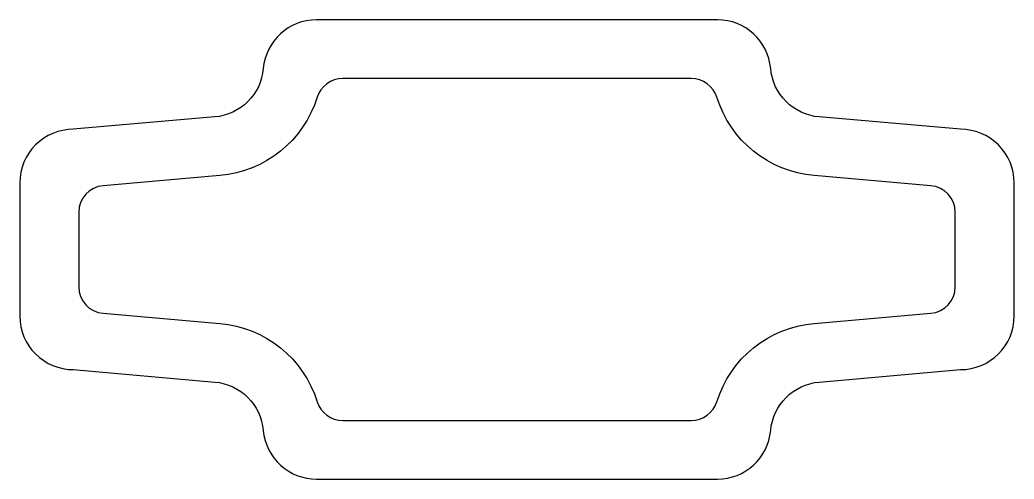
# Model space of a CAD drawing. Extents: x 143 to 161.6, y 218.5 to 227.1.
import ezdxf

# ---------------------------------------------------------------- set-up
doc = ezdxf.new("R2010")
doc.units = 0
doc.header["$LTSCALE"] = 15
doc.layers.get('0').update_dxf_attribs({"linetype": 'CONTINUOUS'})

msp = doc.modelspace()

# ---------------------------------------------------------------- linework, layer by layer
at = {"color": 0, "linetype": 'BYBLOCK', "ltscale": 0.05}
for points in [[(156.084, 218.517, 0.388403), (157.08, 219.428, -0.363502), (157.989, 220.335), (160.634, 220.567, 0.414214), (161.634, 221.567), (161.634, 224.067, 0.414214), (160.634, 225.067), (157.989, 225.298, -0.363502), (157.08, 226.205, 0.388403), (156.084, 227.117), (148.584, 227.117, 0.388403), (147.588, 226.205, -0.363502), (146.679, 225.298), (144.034, 225.067, 0.414214), (143.034, 224.067), (143.034, 221.567, 0.414214), (144.034, 220.567), (146.679, 220.335, -0.363502), (147.588, 219.428, 0.388403), (148.584, 218.517)], [(156.073, 219.967, -0.303812), (157.893, 221.431), (160.078, 221.622, 0.388879), (160.534, 222.12), (160.534, 223.513, 0.388879), (160.078, 224.011), (157.893, 224.202, -0.303812), (156.073, 225.666, 0.327805), (155.595, 226.017), (149.073, 226.017, 0.327805), (148.596, 225.666, -0.303812), (146.775, 224.202), (144.591, 224.011, 0.388879), (144.134, 223.513), (144.134, 222.12, 0.388879), (144.591, 221.622), (146.775, 221.431, -0.303812), (148.596, 219.967, 0.327805), (149.073, 219.617), (155.595, 219.617, 0.327805)]]:
    msp.add_lwpolyline(points, format="xyb", close=True, dxfattribs=at)

doc.saveas('drawing.dxf')
